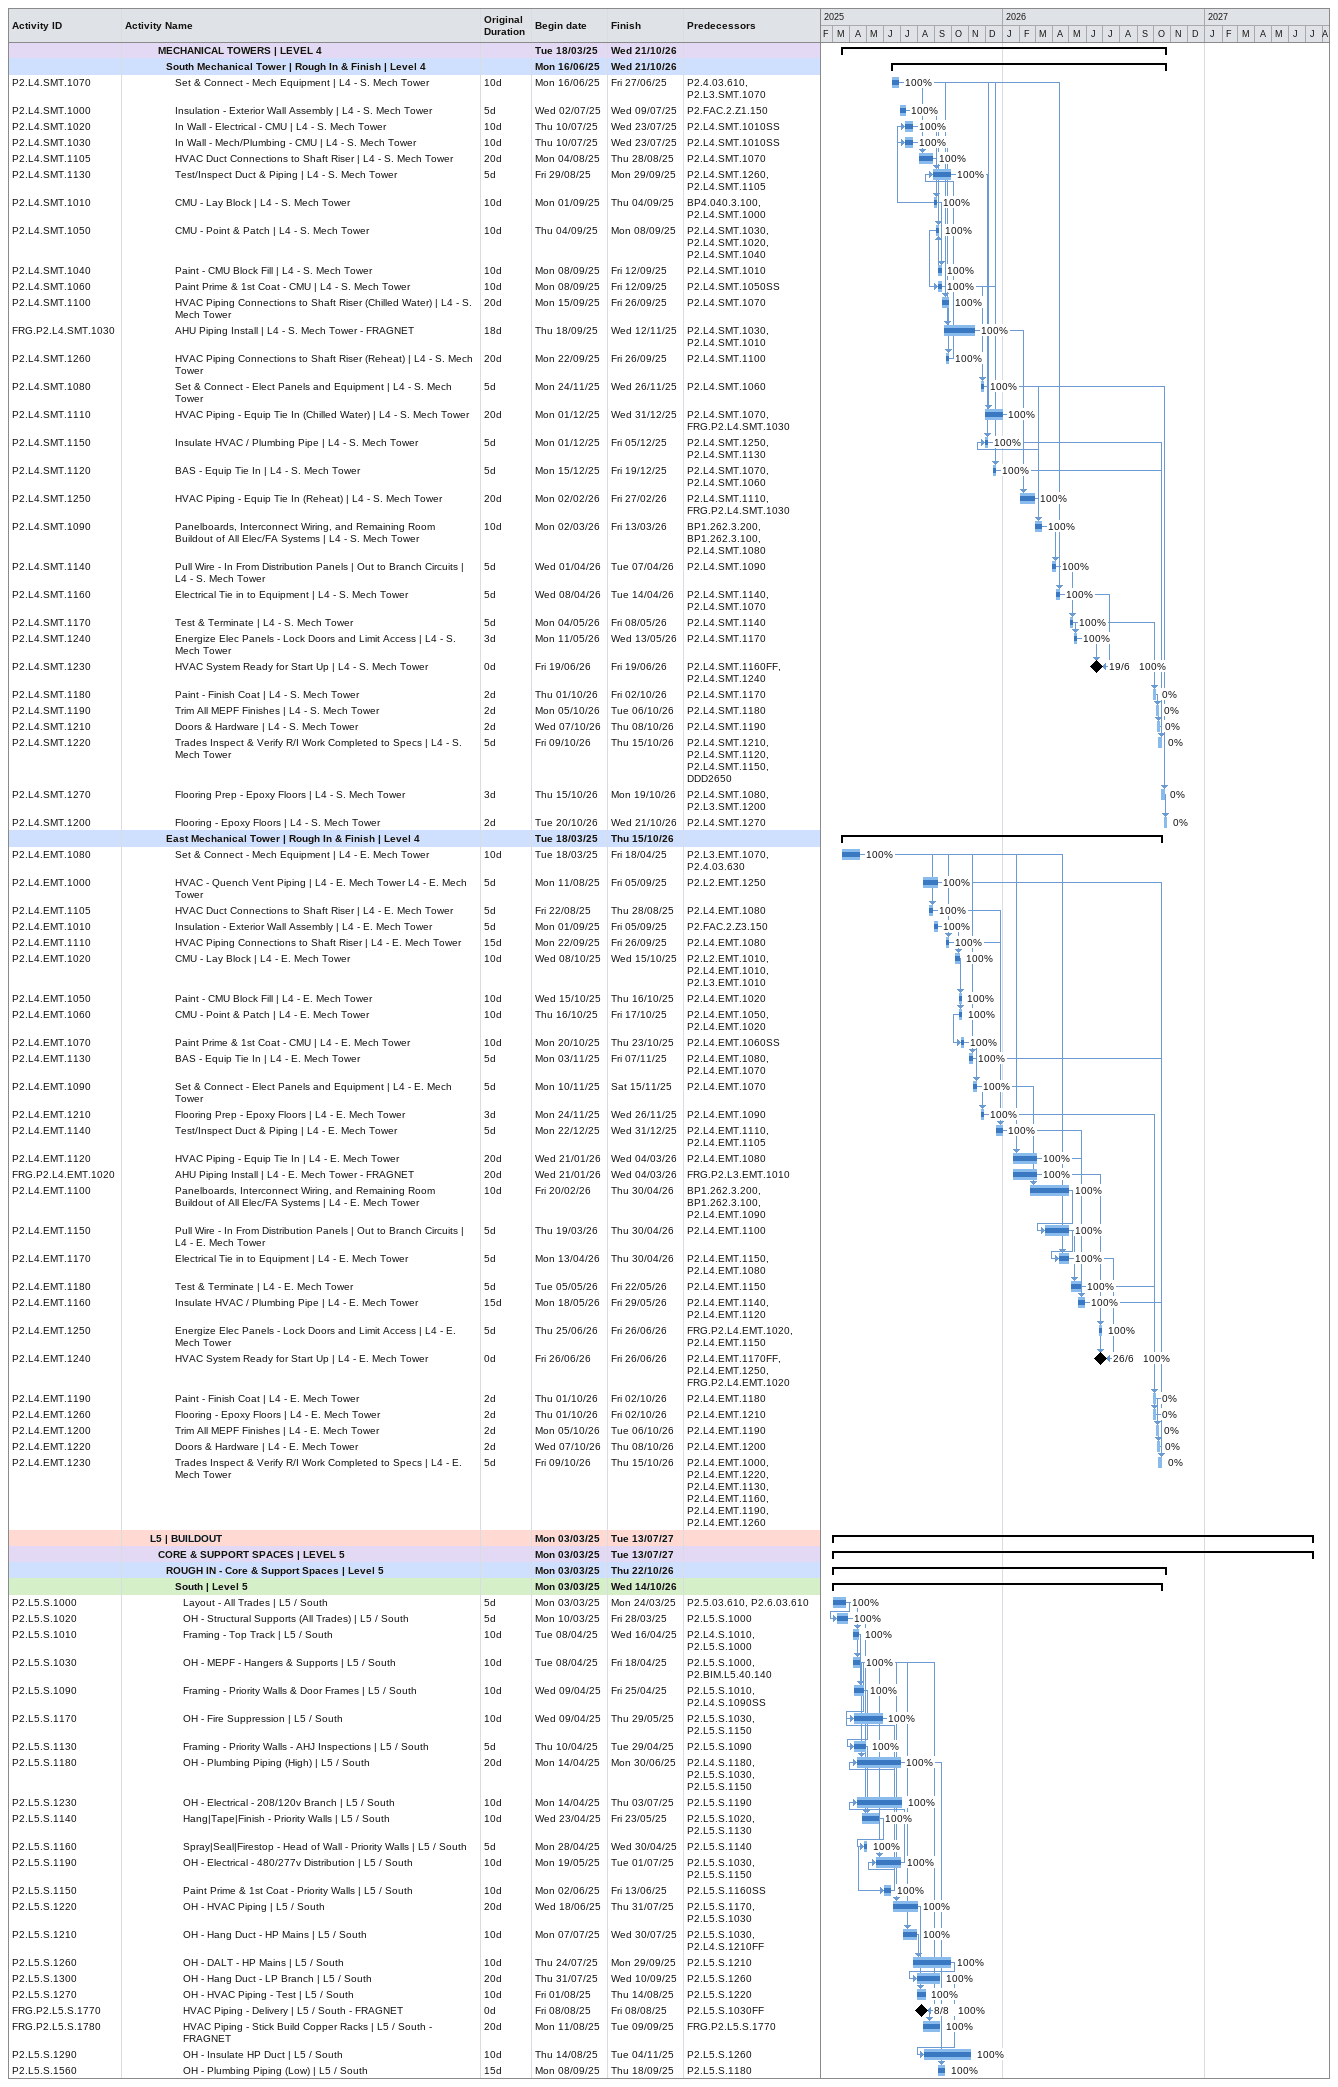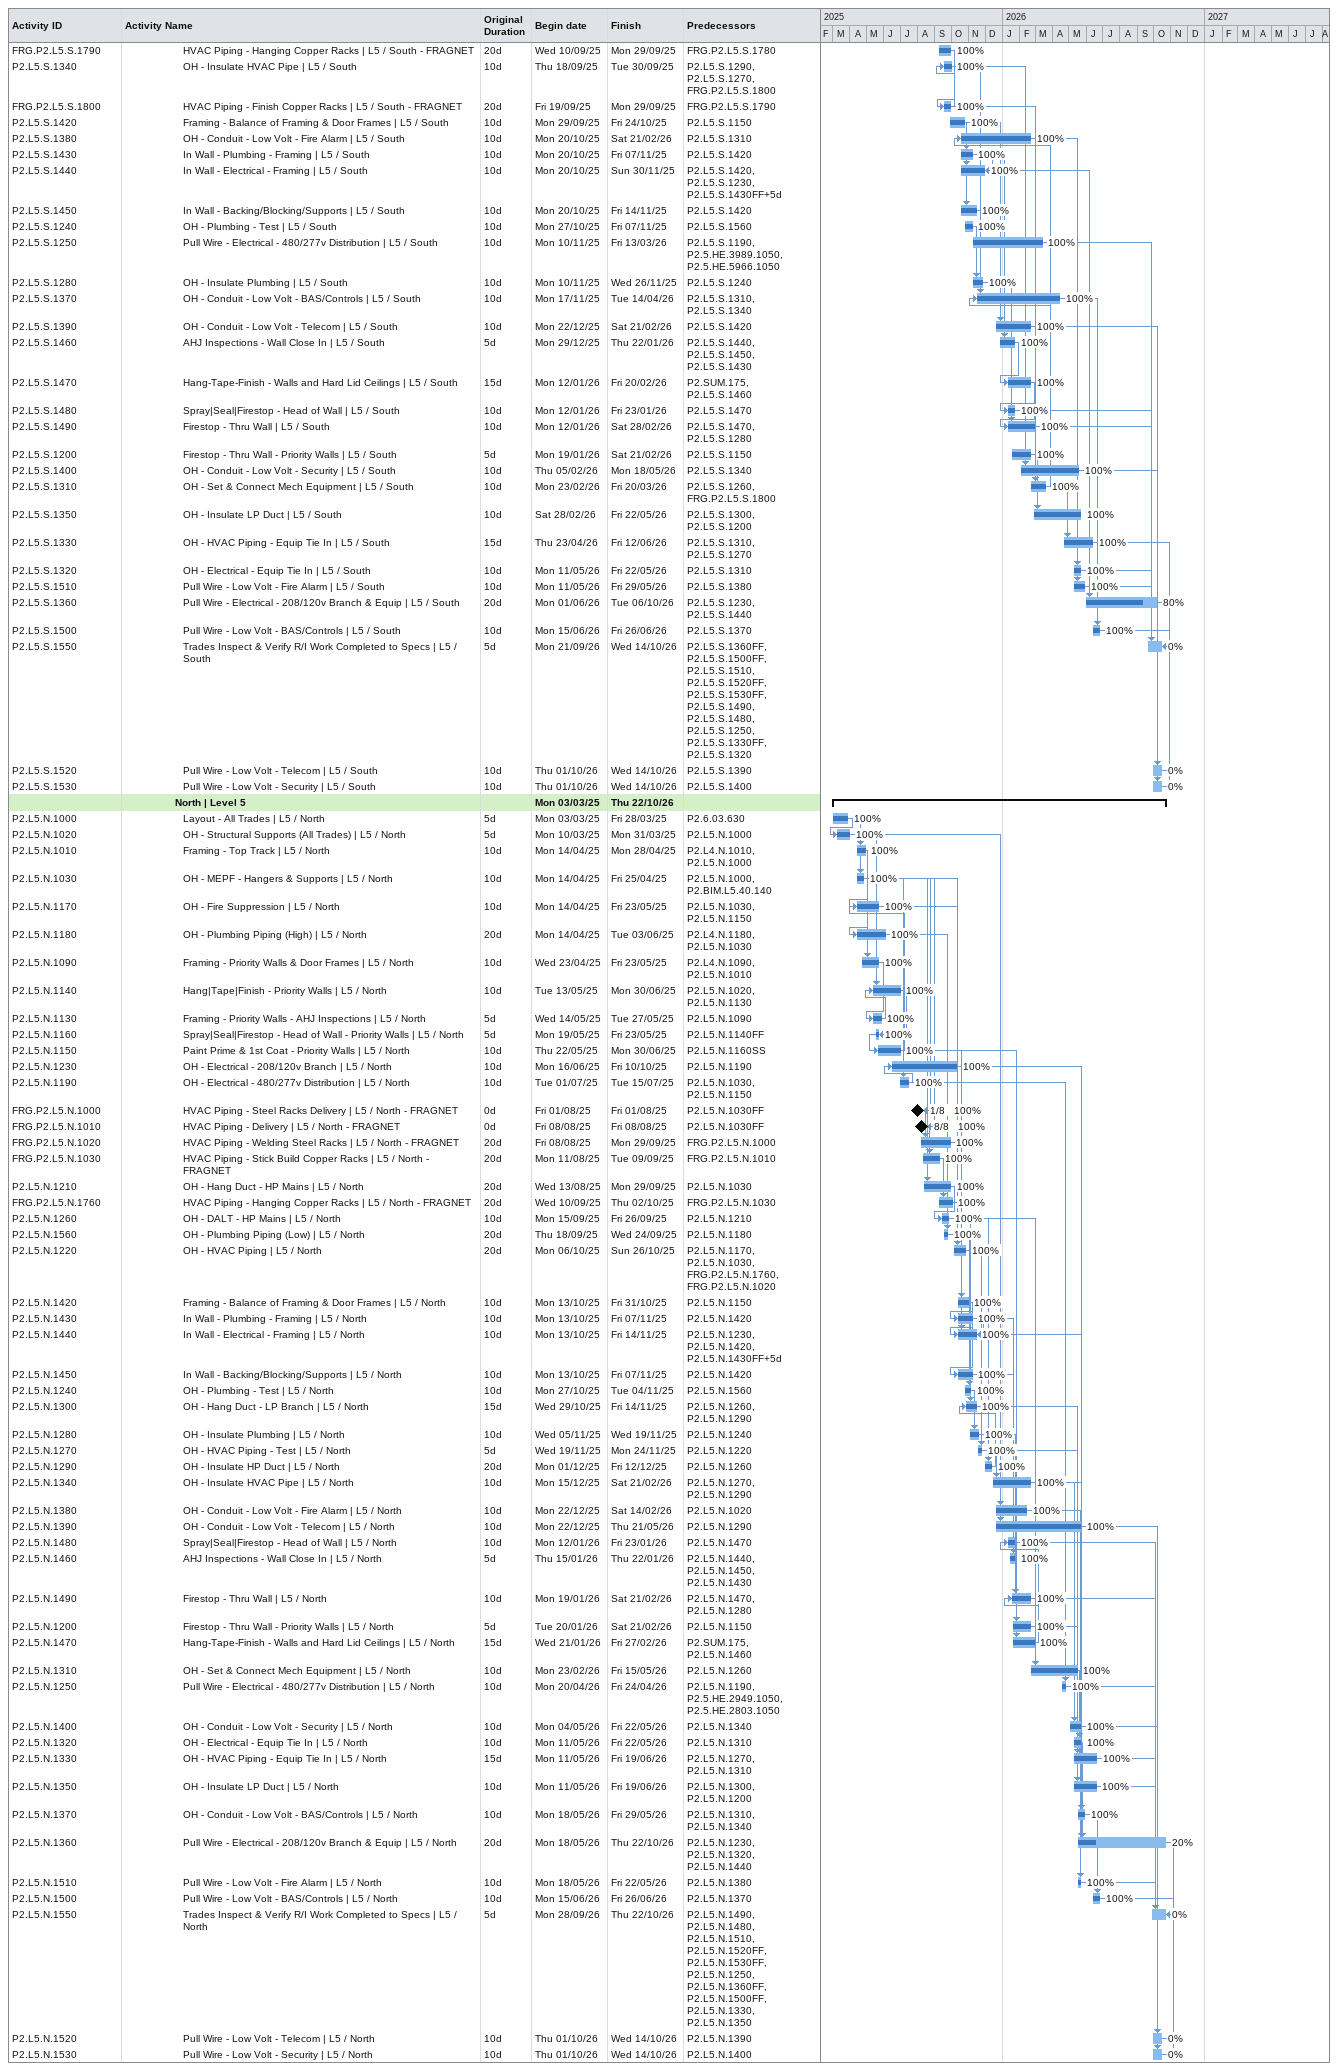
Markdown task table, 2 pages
| ID | Level | Task | Original duration | Start | Finish | Predecessors | % complete |
|---|---|---|---|---|---|---|---|
|  | 5 | **MECHANICAL TOWERS \| LEVEL 4** |  | 2025-03-18 | 2026-10-21 |  |  |
|  | 6 | **South Mechanical Tower \| Rough In & Finish \| Level 4** |  | 2025-06-16 | 2026-10-21 |  |  |
| P2.L4.SMT.1070 | 7 | Set & Connect - Mech Equipment \| L4 - S. Mech Tower | 10d | 2025-06-16 | 2025-06-27 | P2.4.03.610, P2.L3.SMT.1070 | 100 |
| P2.L4.SMT.1000 | 7 | Insulation - Exterior Wall Assembly \| L4 - S. Mech Tower | 5d | 2025-07-02 | 2025-07-09 | P2.FAC.2.Z1.150 | 100 |
| P2.L4.SMT.1020 | 7 | In Wall - Electrical - CMU \| L4 - S. Mech Tower | 10d | 2025-07-10 | 2025-07-23 | P2.L4.SMT.1010SS | 100 |
| P2.L4.SMT.1030 | 7 | In Wall - Mech/Plumbing - CMU \| L4 - S. Mech Tower | 10d | 2025-07-10 | 2025-07-23 | P2.L4.SMT.1010SS | 100 |
| P2.L4.SMT.1105 | 7 | HVAC Duct Connections to Shaft Riser \| L4 - S. Mech Tower | 20d | 2025-08-04 | 2025-08-28 | P2.L4.SMT.1070 | 100 |
| P2.L4.SMT.1130 | 7 | Test/Inspect Duct & Piping \| L4 - S. Mech Tower | 5d | 2025-08-29 | 2025-09-29 | P2.L4.SMT.1260, P2.L4.SMT.1105 | 100 |
| P2.L4.SMT.1010 | 7 | CMU - Lay Block \| L4 - S. Mech Tower | 10d | 2025-09-01 | 2025-09-04 | BP4.040.3.100, P2.L4.SMT.1000 | 100 |
| P2.L4.SMT.1050 | 7 | CMU - Point & Patch \| L4 - S. Mech Tower | 10d | 2025-09-04 | 2025-09-08 | P2.L4.SMT.1030, P2.L4.SMT.1020, P2.L4.SMT.1040 | 100 |
| P2.L4.SMT.1040 | 7 | Paint - CMU Block Fill \| L4 - S. Mech Tower | 10d | 2025-09-08 | 2025-09-12 | P2.L4.SMT.1010 | 100 |
| P2.L4.SMT.1060 | 7 | Paint Prime & 1st Coat - CMU \| L4 - S. Mech Tower | 10d | 2025-09-08 | 2025-09-12 | P2.L4.SMT.1050SS | 100 |
| P2.L4.SMT.1100 | 7 | HVAC Piping Connections to Shaft Riser (Chilled Water) \| L4 - S. Mech Tower | 20d | 2025-09-15 | 2025-09-26 | P2.L4.SMT.1070 | 100 |
| FRG.P2.L4.SMT.1030 | 7 | AHU Piping Install \| L4 - S. Mech Tower - FRAGNET | 18d | 2025-09-18 | 2025-11-12 | P2.L4.SMT.1030, P2.L4.SMT.1010 | 100 |
| P2.L4.SMT.1260 | 7 | HVAC Piping Connections to Shaft Riser (Reheat) \| L4 - S. Mech Tower | 20d | 2025-09-22 | 2025-09-26 | P2.L4.SMT.1100 | 100 |
| P2.L4.SMT.1080 | 7 | Set & Connect - Elect Panels and Equipment \| L4 - S. Mech Tower | 5d | 2025-11-24 | 2025-11-26 | P2.L4.SMT.1060 | 100 |
| P2.L4.SMT.1110 | 7 | HVAC Piping - Equip Tie In (Chilled Water) \| L4 - S. Mech Tower | 20d | 2025-12-01 | 2025-12-31 | P2.L4.SMT.1070, FRG.P2.L4.SMT.1030 | 100 |
| P2.L4.SMT.1150 | 7 | Insulate HVAC / Plumbing Pipe \| L4 - S. Mech Tower | 5d | 2025-12-01 | 2025-12-05 | P2.L4.SMT.1250, P2.L4.SMT.1130 | 100 |
| P2.L4.SMT.1120 | 7 | BAS - Equip Tie In \| L4 - S. Mech Tower | 5d | 2025-12-15 | 2025-12-19 | P2.L4.SMT.1070, P2.L4.SMT.1060 | 100 |
| P2.L4.SMT.1250 | 7 | HVAC Piping - Equip Tie In (Reheat) \| L4 - S. Mech Tower | 20d | 2026-02-02 | 2026-02-27 | P2.L4.SMT.1110, FRG.P2.L4.SMT.1030 | 100 |
| P2.L4.SMT.1090 | 7 | Panelboards, Interconnect Wiring, and Remaining Room Buildout of All Elec/FA Systems \| L4 - S. Mech Tower | 10d | 2026-03-02 | 2026-03-13 | BP1.262.3.200, BP1.262.3.100, P2.L4.SMT.1080 | 100 |
| P2.L4.SMT.1140 | 7 | Pull Wire - In From Distribution Panels \| Out to Branch Circuits \| L4 - S. Mech Tower | 5d | 2026-04-01 | 2026-04-07 | P2.L4.SMT.1090 | 100 |
| P2.L4.SMT.1160 | 7 | Electrical Tie in to Equipment \| L4 - S. Mech Tower | 5d | 2026-04-08 | 2026-04-14 | P2.L4.SMT.1140, P2.L4.SMT.1070 | 100 |
| P2.L4.SMT.1170 | 7 | Test & Terminate \| L4 - S. Mech Tower | 5d | 2026-05-04 | 2026-05-08 | P2.L4.SMT.1140 | 100 |
| P2.L4.SMT.1240 | 7 | Energize Elec Panels - Lock Doors and Limit Access \| L4 - S. Mech Tower | 3d | 2026-05-11 | 2026-05-13 | P2.L4.SMT.1170 | 100 |
| P2.L4.SMT.1230 | 7 | HVAC System Ready for Start Up \| L4 - S. Mech Tower | 0d | 2026-06-19 | 2026-06-19 | P2.L4.SMT.1160FF, P2.L4.SMT.1240 | 100 |
| P2.L4.SMT.1180 | 7 | Paint - Finish Coat \| L4 - S. Mech Tower | 2d | 2026-10-01 | 2026-10-02 | P2.L4.SMT.1170 | 0 |
| P2.L4.SMT.1190 | 7 | Trim All MEPF Finishes \| L4 - S. Mech Tower | 2d | 2026-10-05 | 2026-10-06 | P2.L4.SMT.1180 | 0 |
| P2.L4.SMT.1210 | 7 | Doors & Hardware \| L4 - S. Mech Tower | 2d | 2026-10-07 | 2026-10-08 | P2.L4.SMT.1190 | 0 |
| P2.L4.SMT.1220 | 7 | Trades Inspect & Verify R/I Work Completed to Specs \| L4 - S. Mech Tower | 5d | 2026-10-09 | 2026-10-15 | P2.L4.SMT.1210, P2.L4.SMT.1120, P2.L4.SMT.1150, DDD2650 | 0 |
| P2.L4.SMT.1270 | 7 | Flooring Prep - Epoxy Floors \| L4 - S. Mech Tower | 3d | 2026-10-15 | 2026-10-19 | P2.L4.SMT.1080, P2.L3.SMT.1200 | 0 |
| P2.L4.SMT.1200 | 7 | Flooring - Epoxy Floors \| L4 - S. Mech Tower | 2d | 2026-10-20 | 2026-10-21 | P2.L4.SMT.1270 | 0 |
|  | 6 | **East Mechanical Tower \| Rough In & Finish \| Level 4** |  | 2025-03-18 | 2026-10-15 |  |  |
| P2.L4.EMT.1080 | 7 | Set & Connect - Mech Equipment \| L4 - E. Mech Tower | 10d | 2025-03-18 | 2025-04-18 | P2.L3.EMT.1070, P2.4.03.630 | 100 |
| P2.L4.EMT.1000 | 7 | HVAC - Quench Vent Piping \| L4 - E. Mech Tower L4 - E. Mech Tower | 5d | 2025-08-11 | 2025-09-05 | P2.L2.EMT.1250 | 100 |
| P2.L4.EMT.1105 | 7 | HVAC Duct Connections to Shaft Riser \| L4 - E. Mech Tower | 5d | 2025-08-22 | 2025-08-28 | P2.L4.EMT.1080 | 100 |
| P2.L4.EMT.1010 | 7 | Insulation - Exterior Wall Assembly \| L4 - E. Mech Tower | 5d | 2025-09-01 | 2025-09-05 | P2.FAC.2.Z3.150 | 100 |
| P2.L4.EMT.1110 | 7 | HVAC Piping Connections to Shaft Riser \| L4 - E. Mech Tower | 15d | 2025-09-22 | 2025-09-26 | P2.L4.EMT.1080 | 100 |
| P2.L4.EMT.1020 | 7 | CMU - Lay Block \| L4 - E. Mech Tower | 10d | 2025-10-08 | 2025-10-15 | P2.L2.EMT.1010, P2.L4.EMT.1010, P2.L3.EMT.1010 | 100 |
| P2.L4.EMT.1050 | 7 | Paint - CMU Block Fill \| L4 - E. Mech Tower | 10d | 2025-10-15 | 2025-10-16 | P2.L4.EMT.1020 | 100 |
| P2.L4.EMT.1060 | 7 | CMU - Point & Patch \| L4 - E. Mech Tower | 10d | 2025-10-16 | 2025-10-17 | P2.L4.EMT.1050, P2.L4.EMT.1020 | 100 |
| P2.L4.EMT.1070 | 7 | Paint Prime & 1st Coat - CMU \| L4 - E. Mech Tower | 10d | 2025-10-20 | 2025-10-23 | P2.L4.EMT.1060SS | 100 |
| P2.L4.EMT.1130 | 7 | BAS - Equip Tie In \| L4 - E. Mech Tower | 5d | 2025-11-03 | 2025-11-07 | P2.L4.EMT.1080, P2.L4.EMT.1070 | 100 |
| P2.L4.EMT.1090 | 7 | Set & Connect - Elect Panels and Equipment \| L4 - E. Mech Tower | 5d | 2025-11-10 | 2025-11-15 | P2.L4.EMT.1070 | 100 |
| P2.L4.EMT.1210 | 7 | Flooring Prep - Epoxy Floors \| L4 - E. Mech Tower | 3d | 2025-11-24 | 2025-11-26 | P2.L4.EMT.1090 | 100 |
| P2.L4.EMT.1140 | 7 | Test/Inspect Duct & Piping \| L4 - E. Mech Tower | 5d | 2025-12-22 | 2025-12-31 | P2.L4.EMT.1110, P2.L4.EMT.1105 | 100 |
| P2.L4.EMT.1120 | 7 | HVAC Piping - Equip Tie In \| L4 - E. Mech Tower | 20d | 2026-01-21 | 2026-03-04 | P2.L4.EMT.1080 | 100 |
| FRG.P2.L4.EMT.1020 | 7 | AHU Piping Install \| L4 - E. Mech Tower - FRAGNET | 20d | 2026-01-21 | 2026-03-04 | FRG.P2.L3.EMT.1010 | 100 |
| P2.L4.EMT.1100 | 7 | Panelboards, Interconnect Wiring, and Remaining Room Buildout of All Elec/FA Systems \| L4 - E. Mech Tower | 10d | 2026-02-20 | 2026-04-30 | BP1.262.3.200, BP1.262.3.100, P2.L4.EMT.1090 | 100 |
| P2.L4.EMT.1150 | 7 | Pull Wire - In From Distribution Panels \| Out to Branch Circuits \| L4 - E. Mech Tower | 5d | 2026-03-19 | 2026-04-30 | P2.L4.EMT.1100 | 100 |
| P2.L4.EMT.1170 | 7 | Electrical Tie in to Equipment \| L4 - E. Mech Tower | 5d | 2026-04-13 | 2026-04-30 | P2.L4.EMT.1150, P2.L4.EMT.1080 | 100 |
| P2.L4.EMT.1180 | 7 | Test & Terminate \| L4 - E. Mech Tower | 5d | 2026-05-05 | 2026-05-22 | P2.L4.EMT.1150 | 100 |
| P2.L4.EMT.1160 | 7 | Insulate HVAC / Plumbing Pipe \| L4 - E. Mech Tower | 15d | 2026-05-18 | 2026-05-29 | P2.L4.EMT.1140, P2.L4.EMT.1120 | 100 |
| P2.L4.EMT.1250 | 7 | Energize Elec Panels - Lock Doors and Limit Access \| L4 - E. Mech Tower | 5d | 2026-06-25 | 2026-06-26 | FRG.P2.L4.EMT.1020, P2.L4.EMT.1150 | 100 |
| P2.L4.EMT.1240 | 7 | HVAC System Ready for Start Up \| L4 - E. Mech Tower | 0d | 2026-06-26 | 2026-06-26 | P2.L4.EMT.1170FF, P2.L4.EMT.1250, FRG.P2.L4.EMT.1020 | 100 |
| P2.L4.EMT.1190 | 7 | Paint - Finish Coat \| L4 - E. Mech Tower | 2d | 2026-10-01 | 2026-10-02 | P2.L4.EMT.1180 | 0 |
| P2.L4.EMT.1260 | 7 | Flooring - Epoxy Floors \| L4 - E. Mech Tower | 2d | 2026-10-01 | 2026-10-02 | P2.L4.EMT.1210 | 0 |
| P2.L4.EMT.1200 | 7 | Trim All MEPF Finishes \| L4 - E. Mech Tower | 2d | 2026-10-05 | 2026-10-06 | P2.L4.EMT.1190 | 0 |
| P2.L4.EMT.1220 | 7 | Doors & Hardware \| L4 - E. Mech Tower | 2d | 2026-10-07 | 2026-10-08 | P2.L4.EMT.1200 | 0 |
| P2.L4.EMT.1230 | 7 | Trades Inspect & Verify R/I Work Completed to Specs \| L4 - E. Mech Tower | 5d | 2026-10-09 | 2026-10-15 | P2.L4.EMT.1000, P2.L4.EMT.1220, P2.L4.EMT.1130, P2.L4.EMT.1160, P2.L4.EMT.1190, P2.L4.EMT.1260 | 0 |
|  | 4 | **L5 \| BUILDOUT** |  | 2025-03-03 | 2027-07-13 |  |  |
|  | 5 | **CORE & SUPPORT SPACES \| LEVEL 5** |  | 2025-03-03 | 2027-07-13 |  |  |
|  | 6 | **ROUGH IN - Core & Support Spaces \| Level 5** |  | 2025-03-03 | 2026-10-22 |  |  |
|  | 7 | **South \| Level 5** |  | 2025-03-03 | 2026-10-14 |  |  |
| P2.L5.S.1000 | 8 | Layout - All Trades \| L5 / South | 5d | 2025-03-03 | 2025-03-24 | P2.5.03.610, P2.6.03.610 | 100 |
| P2.L5.S.1020 | 8 | OH - Structural Supports (All Trades) \| L5 / South | 5d | 2025-03-10 | 2025-03-28 | P2.L5.S.1000 | 100 |
| P2.L5.S.1010 | 8 | Framing - Top Track \| L5 / South | 10d | 2025-04-08 | 2025-04-16 | P2.L4.S.1010, P2.L5.S.1000 | 100 |
| P2.L5.S.1030 | 8 | OH - MEPF - Hangers & Supports \| L5 / South | 10d | 2025-04-08 | 2025-04-18 | P2.L5.S.1000, P2.BIM.L5.40.140 | 100 |
| P2.L5.S.1090 | 8 | Framing - Priority Walls & Door Frames \| L5 / South | 10d | 2025-04-09 | 2025-04-25 | P2.L5.S.1010, P2.L4.S.1090SS | 100 |
| P2.L5.S.1170 | 8 | OH - Fire Suppression \| L5 / South | 10d | 2025-04-09 | 2025-05-29 | P2.L5.S.1030, P2.L5.S.1150 | 100 |
| P2.L5.S.1130 | 8 | Framing - Priority Walls - AHJ Inspections \| L5 / South | 5d | 2025-04-10 | 2025-04-29 | P2.L5.S.1090 | 100 |
| P2.L5.S.1180 | 8 | OH - Plumbing Piping (High) \| L5 / South | 20d | 2025-04-14 | 2025-06-30 | P2.L4.S.1180, P2.L5.S.1030, P2.L5.S.1150 | 100 |
| P2.L5.S.1230 | 8 | OH - Electrical - 208/120v Branch \| L5 / South | 10d | 2025-04-14 | 2025-07-03 | P2.L5.S.1190 | 100 |
| P2.L5.S.1140 | 8 | Hang\|Tape\|Finish - Priority Walls \| L5 / South | 10d | 2025-04-23 | 2025-05-23 | P2.L5.S.1020, P2.L5.S.1130 | 100 |
| P2.L5.S.1160 | 8 | Spray\|Seal\|Firestop - Head of Wall - Priority Walls \| L5 / South | 5d | 2025-04-28 | 2025-04-30 | P2.L5.S.1140 | 100 |
| P2.L5.S.1190 | 8 | OH - Electrical - 480/277v Distribution \| L5 / South | 10d | 2025-05-19 | 2025-07-01 | P2.L5.S.1030, P2.L5.S.1150 | 100 |
| P2.L5.S.1150 | 8 | Paint Prime & 1st Coat - Priority Walls \| L5 / South | 10d | 2025-06-02 | 2025-06-13 | P2.L5.S.1160SS | 100 |
| P2.L5.S.1220 | 8 | OH - HVAC Piping \| L5 / South | 20d | 2025-06-18 | 2025-07-31 | P2.L5.S.1170, P2.L5.S.1030 | 100 |
| P2.L5.S.1210 | 8 | OH - Hang Duct - HP Mains \| L5 / South | 10d | 2025-07-07 | 2025-07-30 | P2.L5.S.1030, P2.L4.S.1210FF | 100 |
| P2.L5.S.1260 | 8 | OH - DALT - HP Mains \| L5 / South | 10d | 2025-07-24 | 2025-09-29 | P2.L5.S.1210 | 100 |
| P2.L5.S.1300 | 8 | OH - Hang Duct - LP Branch \| L5 / South | 20d | 2025-07-31 | 2025-09-10 | P2.L5.S.1260 | 100 |
| P2.L5.S.1270 | 8 | OH - HVAC Piping - Test \| L5 / South | 10d | 2025-08-01 | 2025-08-14 | P2.L5.S.1220 | 100 |
| FRG.P2.L5.S.1770 | 8 | HVAC Piping - Delivery \| L5 / South - FRAGNET | 0d | 2025-08-08 | 2025-08-08 | P2.L5.S.1030FF | 100 |
| FRG.P2.L5.S.1780 | 8 | HVAC Piping - Stick Build Copper Racks \| L5 / South - FRAGNET | 20d | 2025-08-11 | 2025-09-09 | FRG.P2.L5.S.1770 | 100 |
| P2.L5.S.1290 | 8 | OH - Insulate HP Duct \| L5 / South | 10d | 2025-08-14 | 2025-11-04 | P2.L5.S.1260 | 100 |
| P2.L5.S.1560 | 8 | OH - Plumbing Piping (Low) \| L5 / South | 15d | 2025-09-08 | 2025-09-18 | P2.L5.S.1180 | 100 |
| FRG.P2.L5.S.1790 | 8 | HVAC Piping - Hanging Copper Racks \| L5 / South - FRAGNET | 20d | 2025-09-10 | 2025-09-29 | FRG.P2.L5.S.1780 | 100 |
| P2.L5.S.1340 | 8 | OH - Insulate HVAC Pipe \| L5 / South | 10d | 2025-09-18 | 2025-09-30 | P2.L5.S.1290, P2.L5.S.1270, FRG.P2.L5.S.1800 | 100 |
| FRG.P2.L5.S.1800 | 8 | HVAC Piping - Finish Copper Racks \| L5 / South - FRAGNET | 20d | 2025-09-19 | 2025-09-29 | FRG.P2.L5.S.1790 | 100 |
| P2.L5.S.1420 | 8 | Framing - Balance of Framing & Door Frames \| L5 / South | 10d | 2025-09-29 | 2025-10-24 | P2.L5.S.1150 | 100 |
| P2.L5.S.1380 | 8 | OH - Conduit - Low Volt - Fire Alarm \| L5 / South | 10d | 2025-10-20 | 2026-02-21 | P2.L5.S.1310 | 100 |
| P2.L5.S.1430 | 8 | In Wall - Plumbing - Framing \| L5 / South | 10d | 2025-10-20 | 2025-11-07 | P2.L5.S.1420 | 100 |
| P2.L5.S.1440 | 8 | In Wall - Electrical - Framing \| L5 / South | 10d | 2025-10-20 | 2025-11-30 | P2.L5.S.1420, P2.L5.S.1230, P2.L5.S.1430FF+5d | 100 |
| P2.L5.S.1450 | 8 | In Wall - Backing/Blocking/Supports \| L5 / South | 10d | 2025-10-20 | 2025-11-14 | P2.L5.S.1420 | 100 |
| P2.L5.S.1240 | 8 | OH - Plumbing - Test \| L5 / South | 10d | 2025-10-27 | 2025-11-07 | P2.L5.S.1560 | 100 |
| P2.L5.S.1250 | 8 | Pull Wire - Electrical - 480/277v Distribution \| L5 / South | 10d | 2025-11-10 | 2026-03-13 | P2.L5.S.1190, P2.5.HE.3989.1050, P2.5.HE.5966.1050 | 100 |
| P2.L5.S.1280 | 8 | OH - Insulate Plumbing \| L5 / South | 10d | 2025-11-10 | 2025-11-26 | P2.L5.S.1240 | 100 |
| P2.L5.S.1370 | 8 | OH - Conduit - Low Volt - BAS/Controls \| L5 / South | 10d | 2025-11-17 | 2026-04-14 | P2.L5.S.1310, P2.L5.S.1340 | 100 |
| P2.L5.S.1390 | 8 | OH - Conduit - Low Volt - Telecom \| L5 / South | 10d | 2025-12-22 | 2026-02-21 | P2.L5.S.1420 | 100 |
| P2.L5.S.1460 | 8 | AHJ Inspections - Wall Close In \| L5 / South | 5d | 2025-12-29 | 2026-01-22 | P2.L5.S.1440, P2.L5.S.1450, P2.L5.S.1430 | 100 |
| P2.L5.S.1470 | 8 | Hang-Tape-Finish - Walls and Hard Lid Ceilings \| L5 / South | 15d | 2026-01-12 | 2026-02-20 | P2.SUM.175, P2.L5.S.1460 | 100 |
| P2.L5.S.1480 | 8 | Spray\|Seal\|Firestop - Head of Wall \| L5 / South | 10d | 2026-01-12 | 2026-01-23 | P2.L5.S.1470 | 100 |
| P2.L5.S.1490 | 8 | Firestop - Thru Wall \| L5 / South | 10d | 2026-01-12 | 2026-02-28 | P2.L5.S.1470, P2.L5.S.1280 | 100 |
| P2.L5.S.1200 | 8 | Firestop - Thru Wall - Priority Walls \| L5 / South | 5d | 2026-01-19 | 2026-02-21 | P2.L5.S.1150 | 100 |
| P2.L5.S.1400 | 8 | OH - Conduit - Low Volt - Security \| L5 / South | 10d | 2026-02-05 | 2026-05-18 | P2.L5.S.1340 | 100 |
| P2.L5.S.1310 | 8 | OH - Set & Connect Mech Equipment \| L5 / South | 10d | 2026-02-23 | 2026-03-20 | P2.L5.S.1260, FRG.P2.L5.S.1800 | 100 |
| P2.L5.S.1350 | 8 | OH - Insulate LP Duct \| L5 / South | 10d | 2026-02-28 | 2026-05-22 | P2.L5.S.1300, P2.L5.S.1200 | 100 |
| P2.L5.S.1330 | 8 | OH - HVAC Piping - Equip Tie In \| L5 / South | 15d | 2026-04-23 | 2026-06-12 | P2.L5.S.1310, P2.L5.S.1270 | 100 |
| P2.L5.S.1320 | 8 | OH - Electrical - Equip Tie In \| L5 / South | 10d | 2026-05-11 | 2026-05-22 | P2.L5.S.1310 | 100 |
| P2.L5.S.1510 | 8 | Pull Wire - Low Volt - Fire Alarm \| L5 / South | 10d | 2026-05-11 | 2026-05-29 | P2.L5.S.1380 | 100 |
| P2.L5.S.1360 | 8 | Pull Wire - Electrical - 208/120v Branch & Equip \| L5 / South | 20d | 2026-06-01 | 2026-10-06 | P2.L5.S.1230, P2.L5.S.1440 | 80 |
| P2.L5.S.1500 | 8 | Pull Wire - Low Volt - BAS/Controls \| L5 / South | 10d | 2026-06-15 | 2026-06-26 | P2.L5.S.1370 | 100 |
| P2.L5.S.1550 | 8 | Trades Inspect & Verify R/I Work Completed to Specs \| L5 / South | 5d | 2026-09-21 | 2026-10-14 | P2.L5.S.1360FF, P2.L5.S.1500FF, P2.L5.S.1510, P2.L5.S.1520FF, P2.L5.S.1530FF, P2.L5.S.1490, P2.L5.S.1480, P2.L5.S.1250, P2.L5.S.1330FF, P2.L5.S.1320 | 0 |
| P2.L5.S.1520 | 8 | Pull Wire - Low Volt - Telecom \| L5 / South | 10d | 2026-10-01 | 2026-10-14 | P2.L5.S.1390 | 0 |
| P2.L5.S.1530 | 8 | Pull Wire - Low Volt - Security \| L5 / South | 10d | 2026-10-01 | 2026-10-14 | P2.L5.S.1400 | 0 |
|  | 7 | **North \| Level 5** |  | 2025-03-03 | 2026-10-22 |  |  |
| P2.L5.N.1000 | 8 | Layout - All Trades \| L5 / North | 5d | 2025-03-03 | 2025-03-28 | P2.6.03.630 | 100 |
| P2.L5.N.1020 | 8 | OH - Structural Supports (All Trades) \| L5 / North | 5d | 2025-03-10 | 2025-03-31 | P2.L5.N.1000 | 100 |
| P2.L5.N.1010 | 8 | Framing - Top Track \| L5 / North | 10d | 2025-04-14 | 2025-04-28 | P2.L4.N.1010, P2.L5.N.1000 | 100 |
| P2.L5.N.1030 | 8 | OH - MEPF - Hangers & Supports \| L5 / North | 10d | 2025-04-14 | 2025-04-25 | P2.L5.N.1000, P2.BIM.L5.40.140 | 100 |
| P2.L5.N.1170 | 8 | OH - Fire Suppression \| L5 / North | 10d | 2025-04-14 | 2025-05-23 | P2.L5.N.1030, P2.L5.N.1150 | 100 |
| P2.L5.N.1180 | 8 | OH - Plumbing Piping (High) \| L5 / North | 20d | 2025-04-14 | 2025-06-03 | P2.L4.N.1180, P2.L5.N.1030 | 100 |
| P2.L5.N.1090 | 8 | Framing - Priority Walls & Door Frames \| L5 / North | 10d | 2025-04-23 | 2025-05-23 | P2.L4.N.1090, P2.L5.N.1010 | 100 |
| P2.L5.N.1140 | 8 | Hang\|Tape\|Finish - Priority Walls \| L5 / North | 10d | 2025-05-13 | 2025-06-30 | P2.L5.N.1020, P2.L5.N.1130 | 100 |
| P2.L5.N.1130 | 8 | Framing - Priority Walls - AHJ Inspections \| L5 / North | 5d | 2025-05-14 | 2025-05-27 | P2.L5.N.1090 | 100 |
| P2.L5.N.1160 | 8 | Spray\|Seal\|Firestop - Head of Wall - Priority Walls \| L5 / North | 5d | 2025-05-19 | 2025-05-23 | P2.L5.N.1140FF | 100 |
| P2.L5.N.1150 | 8 | Paint Prime & 1st Coat - Priority Walls \| L5 / North | 10d | 2025-05-22 | 2025-06-30 | P2.L5.N.1160SS | 100 |
| P2.L5.N.1230 | 8 | OH - Electrical - 208/120v Branch \| L5 / North | 10d | 2025-06-16 | 2025-10-10 | P2.L5.N.1190 | 100 |
| P2.L5.N.1190 | 8 | OH - Electrical - 480/277v Distribution \| L5 / North | 10d | 2025-07-01 | 2025-07-15 | P2.L5.N.1030, P2.L5.N.1150 | 100 |
| FRG.P2.L5.N.1000 | 8 | HVAC Piping - Steel Racks Delivery \| L5 / North - FRAGNET | 0d | 2025-08-01 | 2025-08-01 | P2.L5.N.1030FF | 100 |
| FRG.P2.L5.N.1010 | 8 | HVAC Piping - Delivery \| L5 / North - FRAGNET | 0d | 2025-08-08 | 2025-08-08 | P2.L5.N.1030FF | 100 |
| FRG.P2.L5.N.1020 | 8 | HVAC Piping - Welding Steel Racks \| L5 / North - FRAGNET | 20d | 2025-08-08 | 2025-09-29 | FRG.P2.L5.N.1000 | 100 |
| FRG.P2.L5.N.1030 | 8 | HVAC Piping - Stick Build Copper Racks \| L5 / North - FRAGNET | 20d | 2025-08-11 | 2025-09-09 | FRG.P2.L5.N.1010 | 100 |
| P2.L5.N.1210 | 8 | OH - Hang Duct - HP Mains \| L5 / North | 20d | 2025-08-13 | 2025-09-29 | P2.L5.N.1030 | 100 |
| FRG.P2.L5.N.1760 | 8 | HVAC Piping - Hanging Copper Racks \| L5 / North - FRAGNET | 20d | 2025-09-10 | 2025-10-02 | FRG.P2.L5.N.1030 | 100 |
| P2.L5.N.1260 | 8 | OH - DALT - HP Mains \| L5 / North | 10d | 2025-09-15 | 2025-09-26 | P2.L5.N.1210 | 100 |
| P2.L5.N.1560 | 8 | OH - Plumbing Piping (Low) \| L5 / North | 20d | 2025-09-18 | 2025-09-24 | P2.L5.N.1180 | 100 |
| P2.L5.N.1220 | 8 | OH - HVAC Piping \| L5 / North | 20d | 2025-10-06 | 2025-10-26 | P2.L5.N.1170, P2.L5.N.1030, FRG.P2.L5.N.1760, FRG.P2.L5.N.1020 | 100 |
| P2.L5.N.1420 | 8 | Framing - Balance of Framing & Door Frames \| L5 / North | 10d | 2025-10-13 | 2025-10-31 | P2.L5.N.1150 | 100 |
| P2.L5.N.1430 | 8 | In Wall - Plumbing - Framing \| L5 / North | 10d | 2025-10-13 | 2025-11-07 | P2.L5.N.1420 | 100 |
| P2.L5.N.1440 | 8 | In Wall - Electrical - Framing \| L5 / North | 10d | 2025-10-13 | 2025-11-14 | P2.L5.N.1230, P2.L5.N.1420, P2.L5.N.1430FF+5d | 100 |
| P2.L5.N.1450 | 8 | In Wall - Backing/Blocking/Supports \| L5 / North | 10d | 2025-10-13 | 2025-11-07 | P2.L5.N.1420 | 100 |
| P2.L5.N.1240 | 8 | OH - Plumbing - Test \| L5 / North | 10d | 2025-10-27 | 2025-11-04 | P2.L5.N.1560 | 100 |
| P2.L5.N.1300 | 8 | OH - Hang Duct - LP Branch \| L5 / North | 15d | 2025-10-29 | 2025-11-14 | P2.L5.N.1260, P2.L5.N.1290 | 100 |
| P2.L5.N.1280 | 8 | OH - Insulate Plumbing \| L5 / North | 10d | 2025-11-05 | 2025-11-19 | P2.L5.N.1240 | 100 |
| P2.L5.N.1270 | 8 | OH - HVAC Piping - Test \| L5 / North | 5d | 2025-11-19 | 2025-11-24 | P2.L5.N.1220 | 100 |
| P2.L5.N.1290 | 8 | OH - Insulate HP Duct \| L5 / North | 20d | 2025-12-01 | 2025-12-12 | P2.L5.N.1260 | 100 |
| P2.L5.N.1340 | 8 | OH - Insulate HVAC Pipe \| L5 / North | 10d | 2025-12-15 | 2026-02-21 | P2.L5.N.1270, P2.L5.N.1290 | 100 |
| P2.L5.N.1380 | 8 | OH - Conduit - Low Volt - Fire Alarm \| L5 / North | 10d | 2025-12-22 | 2026-02-14 | P2.L5.N.1020 | 100 |
| P2.L5.N.1390 | 8 | OH - Conduit - Low Volt - Telecom \| L5 / North | 10d | 2025-12-22 | 2026-05-21 | P2.L5.N.1290 | 100 |
| P2.L5.N.1480 | 8 | Spray\|Seal\|Firestop - Head of Wall \| L5 / North | 10d | 2026-01-12 | 2026-01-23 | P2.L5.N.1470 | 100 |
| P2.L5.N.1460 | 8 | AHJ Inspections - Wall Close In \| L5 / North | 5d | 2026-01-15 | 2026-01-22 | P2.L5.N.1440, P2.L5.N.1450, P2.L5.N.1430 | 100 |
| P2.L5.N.1490 | 8 | Firestop - Thru Wall \| L5 / North | 10d | 2026-01-19 | 2026-02-21 | P2.L5.N.1470, P2.L5.N.1280 | 100 |
| P2.L5.N.1200 | 8 | Firestop - Thru Wall - Priority Walls \| L5 / North | 5d | 2026-01-20 | 2026-02-21 | P2.L5.N.1150 | 100 |
| P2.L5.N.1470 | 8 | Hang-Tape-Finish - Walls and Hard Lid Ceilings \| L5 / North | 15d | 2026-01-21 | 2026-02-27 | P2.SUM.175, P2.L5.N.1460 | 100 |
| P2.L5.N.1310 | 8 | OH - Set & Connect Mech Equipment \| L5 / North | 10d | 2026-02-23 | 2026-05-15 | P2.L5.N.1260 | 100 |
| P2.L5.N.1250 | 8 | Pull Wire - Electrical - 480/277v Distribution \| L5 / North | 10d | 2026-04-20 | 2026-04-24 | P2.L5.N.1190, P2.5.HE.2949.1050, P2.5.HE.2803.1050 | 100 |
| P2.L5.N.1400 | 8 | OH - Conduit - Low Volt - Security \| L5 / North | 10d | 2026-05-04 | 2026-05-22 | P2.L5.N.1340 | 100 |
| P2.L5.N.1320 | 8 | OH - Electrical - Equip Tie In \| L5 / North | 10d | 2026-05-11 | 2026-05-22 | P2.L5.N.1310 | 100 |
| P2.L5.N.1330 | 8 | OH - HVAC Piping - Equip Tie In \| L5 / North | 15d | 2026-05-11 | 2026-06-19 | P2.L5.N.1270, P2.L5.N.1310 | 100 |
| P2.L5.N.1350 | 8 | OH - Insulate LP Duct \| L5 / North | 10d | 2026-05-11 | 2026-06-19 | P2.L5.N.1300, P2.L5.N.1200 | 100 |
| P2.L5.N.1370 | 8 | OH - Conduit - Low Volt - BAS/Controls \| L5 / North | 10d | 2026-05-18 | 2026-05-29 | P2.L5.N.1310, P2.L5.N.1340 | 100 |
| P2.L5.N.1360 | 8 | Pull Wire - Electrical - 208/120v Branch & Equip \| L5 / North | 20d | 2026-05-18 | 2026-10-22 | P2.L5.N.1230, P2.L5.N.1320, P2.L5.N.1440 | 20 |
| P2.L5.N.1510 | 8 | Pull Wire - Low Volt - Fire Alarm \| L5 / North | 10d | 2026-05-18 | 2026-05-22 | P2.L5.N.1380 | 100 |
| P2.L5.N.1500 | 8 | Pull Wire - Low Volt - BAS/Controls \| L5 / North | 10d | 2026-06-15 | 2026-06-26 | P2.L5.N.1370 | 100 |
| P2.L5.N.1550 | 8 | Trades Inspect & Verify R/I Work Completed to Specs \| L5 / North | 5d | 2026-09-28 | 2026-10-22 | P2.L5.N.1490, P2.L5.N.1480, P2.L5.N.1510, P2.L5.N.1520FF, P2.L5.N.1530FF, P2.L5.N.1250, P2.L5.N.1360FF, P2.L5.N.1500FF, P2.L5.N.1330, P2.L5.N.1350 | 0 |
| P2.L5.N.1520 | 8 | Pull Wire - Low Volt - Telecom \| L5 / North | 10d | 2026-10-01 | 2026-10-14 | P2.L5.N.1390 | 0 |
| P2.L5.N.1530 | 8 | Pull Wire - Low Volt - Security \| L5 / North | 10d | 2026-10-01 | 2026-10-14 | P2.L5.N.1400 | 0 |
